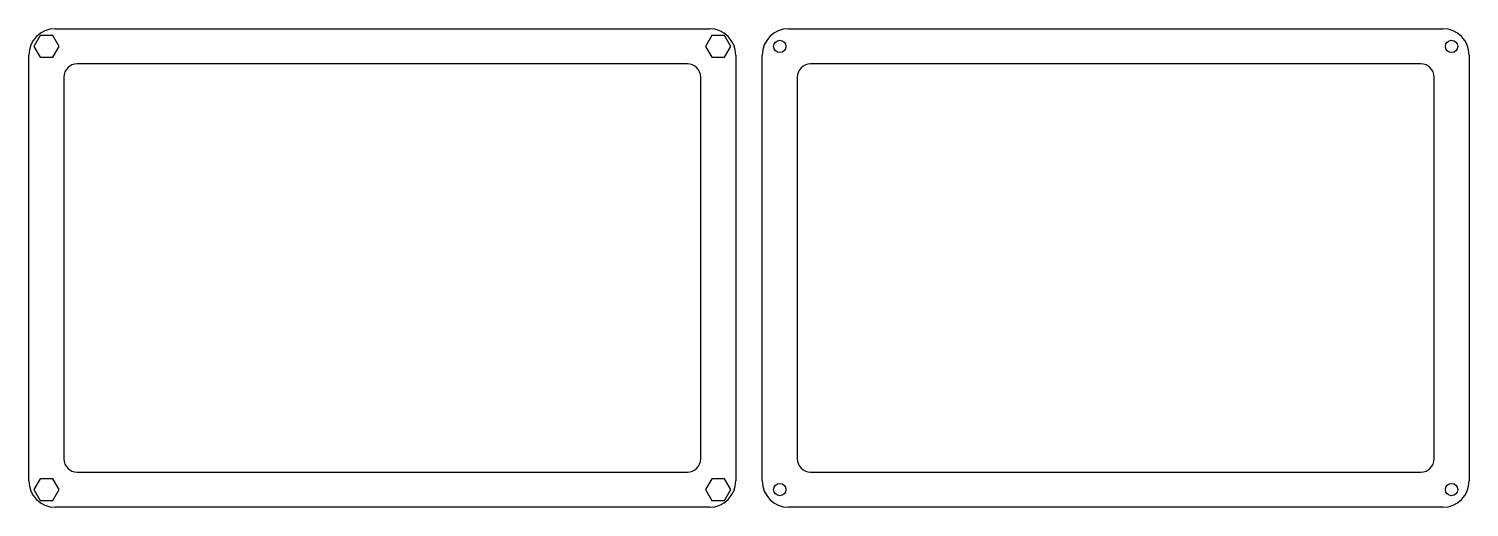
# Model space of a CAD drawing. Header units: millimetres. Extents: x 0 to 328, y -109 to 0.
import ezdxf

# ---------------------------------------------------------------- set-up
doc = ezdxf.new("R2010")
doc.units = ezdxf.units.MM

msp = doc.modelspace()

# ---------------------------------------------------------------- linework, layer by layer
for p, q in [((6, 0), (155, 0)), ((173, 0), (322, 0)), ((2.56, -1.5), (1.11, -4)), ((5.44, -1.5), (2.56, -1.5)), ((6.89, -4), (5.44, -1.5)), ((155.56, -1.5), (154.11, -4)), ((158.44, -1.5), (155.56, -1.5)), ((159.89, -4), (158.44, -1.5)), ((0, -103), (0, -6)), ((1.11, -4), (2.56, -6.5)), ((2.56, -6.5), (5.44, -6.5)), ((5.44, -6.5), (6.89, -4)), ((154.11, -4), (155.56, -6.5)), ((155.56, -6.5), (158.44, -6.5)), ((158.44, -6.5), (159.89, -4)), ((161, -6), (161, -103)), ((167, -103), (167, -6)), ((328, -6), (328, -103)), ((150, -8), (11, -8)), ((317, -8), (178, -8)), ((8, -11), (8, -98)), ((153, -98), (153, -11)), ((175, -11), (175, -98)), ((320, -98), (320, -11)), ((11, -101), (150, -101)), ((178, -101), (317, -101)), ((2.56, -102.5), (1.11, -105)), ((5.44, -102.5), (2.56, -102.5)), ((6.89, -105), (5.44, -102.5)), ((155.56, -102.5), (154.11, -105)), ((158.44, -102.5), (155.56, -102.5)), ((159.89, -105), (158.44, -102.5)), ((1.11, -105), (2.56, -107.5)), ((2.56, -107.5), (5.44, -107.5)), ((5.44, -107.5), (6.89, -105)), ((154.11, -105), (155.56, -107.5)), ((155.56, -107.5), (158.44, -107.5)), ((158.44, -107.5), (159.89, -105)), ((155, -109), (6, -109)), ((322, -109), (173, -109))]:
    msp.add_line(p, q)
for centre in [(171, -4), (324, -4), (171, -105), (324, -105)]:
    msp.add_circle(centre, 1.4)
for centre, radius, start, end in [((6, -6), 6, 90, 180), ((155, -6), 6, 0, 90), ((173, -6), 6, 90, 180), ((322, -6), 6, 0, 90), ((11, -11), 3, 90, 180), ((150, -11), 3, 0, 90), ((178, -11), 3, 90, 180), ((317, -11), 3, 0, 90), ((11, -98), 3, 180, 270), ((150, -98), 3, -90, 0), ((178, -98), 3, 180, 270), ((317, -98), 3, -90, 0), ((6, -103), 6, 180, 270), ((155, -103), 6, -90, 0), ((173, -103), 6, 180, 270), ((322, -103), 6, -90, 0)]:
    msp.add_arc(centre, radius, start, end)

doc.saveas('drawing.dxf')
